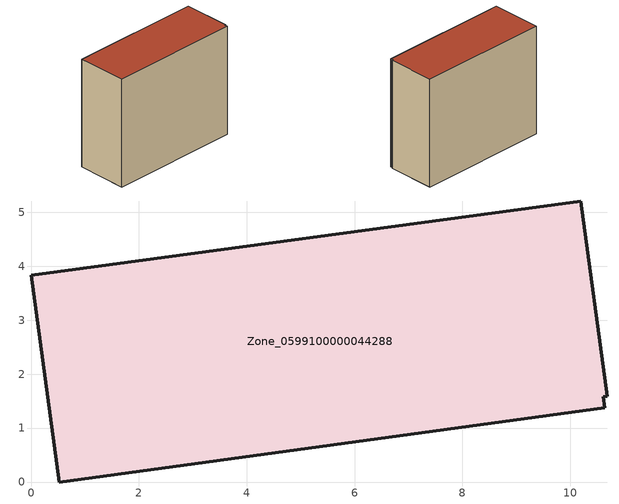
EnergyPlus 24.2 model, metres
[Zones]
Zone_0599100000044288
 floor ground (C_G): 10.69,1.59 10.62,1.58 10.64,1.38 0.52,0 0,3.83 10.2,5.21 z0
 wall outside (C_F): 10.69,1.59 10.2,5.21 0,3.83 0.52,0 10.64,1.38 10.62,1.58 10.69,1.59 z0:8.55
 roof outside (C_R): 10.62,1.58 10.69,1.59 10.2,5.21 0,3.83 0.52,0 10.64,1.38 z8.55
[BUILDING]
Pand.0599100000044288: North Axis=0; Terrain=City; Loads Convergence Tolerance Value=0.04; Temperature Convergence Tolerance Value=0.4; Solar Distribution=FullExterior; Maximum Number of Warmup Days=25; Minimum Number of Warmup Days=1
[Site:Location]
Rotterdam.The.Hague.AP_ZH_NLD Design_Conditions: Latitude=51.96; Longitude=4.45; Time Zone=1; Elevation=-4.5
[SITE:GROUNDTEMPERATURE:BUILDINGSURFACE]
18, 18, 18, 18, 18, 18, 18, 18, 18, 18, 18, 18
[MATERIAL] Thermal Absorptance=0.9; Solar Absorptance=0.7; Visible Absorptance=0.7
Name | Roughness | Thickness | Conductivity | Density | Specific Heat
G.TI.1975-1991 | MediumSmooth | 0.15 | 0.288461 | 540 | 1210
F.TI.1975-1991 | Rough | 0.3 | 0.230769 | 1920 | 840
R.TI.1975-1991 | MediumRough | 0.2 | 0.153846 | 1500 | 1000
[CONSTRUCTION]
C_G: G.TI.1975-1991
C_F: F.TI.1975-1991
C_R: R.TI.1975-1991
[ZONE]
Zone_0599100000044288: Type=1; Multiplier=1; Ceiling Height=Autocalculate; Volume=Autocalculate; Floor Area=autocalculate; Part of Total Floor Area=Yes
[ZONEINFILTRATION:DESIGNFLOWRATE]
Infil_Zone_0599100000044288: Zone or ZoneList or Space or SpaceList=Zone_0599100000044288; Schedule=AlwaysOn; Design Flow Rate Calculation Method=Flow/Area; Flow Rate per Floor Area=0.003; Constant Term Coefficient=1; Temperature Term Coefficient=0; Velocity Term Coefficient=0; Velocity Squared Term Coefficient=0
[HVACTEMPLATE:ZONE:IDEALLOADSAIRSYSTEM]
Zone_0599100000044288: Maximum Heating Supply Air Temperature=50; Minimum Cooling Supply Air Temperature=13; Maximum Heating Supply Air Humidity Ratio=0.0156; Minimum Cooling Supply Air Humidity Ratio=0.0077; Heating Limit=NoLimit; Cooling Limit=NoLimit; Dehumidification Control Type=ConstantSensibleHeatRatio; Cooling Sensible Heat Ratio=0.7; Dehumidification Setpoint=60; Humidification Control Type=None; Humidification Setpoint=30; Outdoor Air Method=None; Outdoor Air Flow Rate per Person=0.00944; Outdoor Air Flow Rate per Zone Floor Area=0; Outdoor Air Flow Rate per Zone=0; Demand Controlled Ventilation Type=None; Outdoor Air Economizer Type=NoEconomizer; Heat Recovery Type=None; Sensible Heat Recovery Effectiveness=0.7; Latent Heat Recovery Effectiveness=0.65
[ZONECONTROL:THERMOSTAT]
ThermostatControl_Zone_0599100000044288: Zone or ZoneList=Zone_0599100000044288; Control Type Schedule=DualSetpointControlType; Control 1=Thermostat_Zone_0599100000044288; Temperature Difference Between Cutout And Setpoint=0
[THERMOSTATSETPOINT:DUALSETPOINT]
Thermostat_Zone_0599100000044288: Heating Setpoint Temperature Schedule=HeatingSetpoint_Zone_0599100000044288; Cooling Setpoint Temperature Schedule=CoolingSetpoint_Zone_0599100000044288
[SCHEDULE:COMPACT]
HeatingSetpoint_Zone_0599100000044288: Through: 12/31, For: AllDays, Until: 24:00, 21
CoolingSetpoint_Zone_0599100000044288: Through: 12/31, For: AllDays, Until: 24:00, 24
DualSetpointControlType: Through: 12/31, For: AllDays, Until: 24:00, 4
AlwaysOn: Through: 12/31, For: AllDays, Until: 24:00, 1
